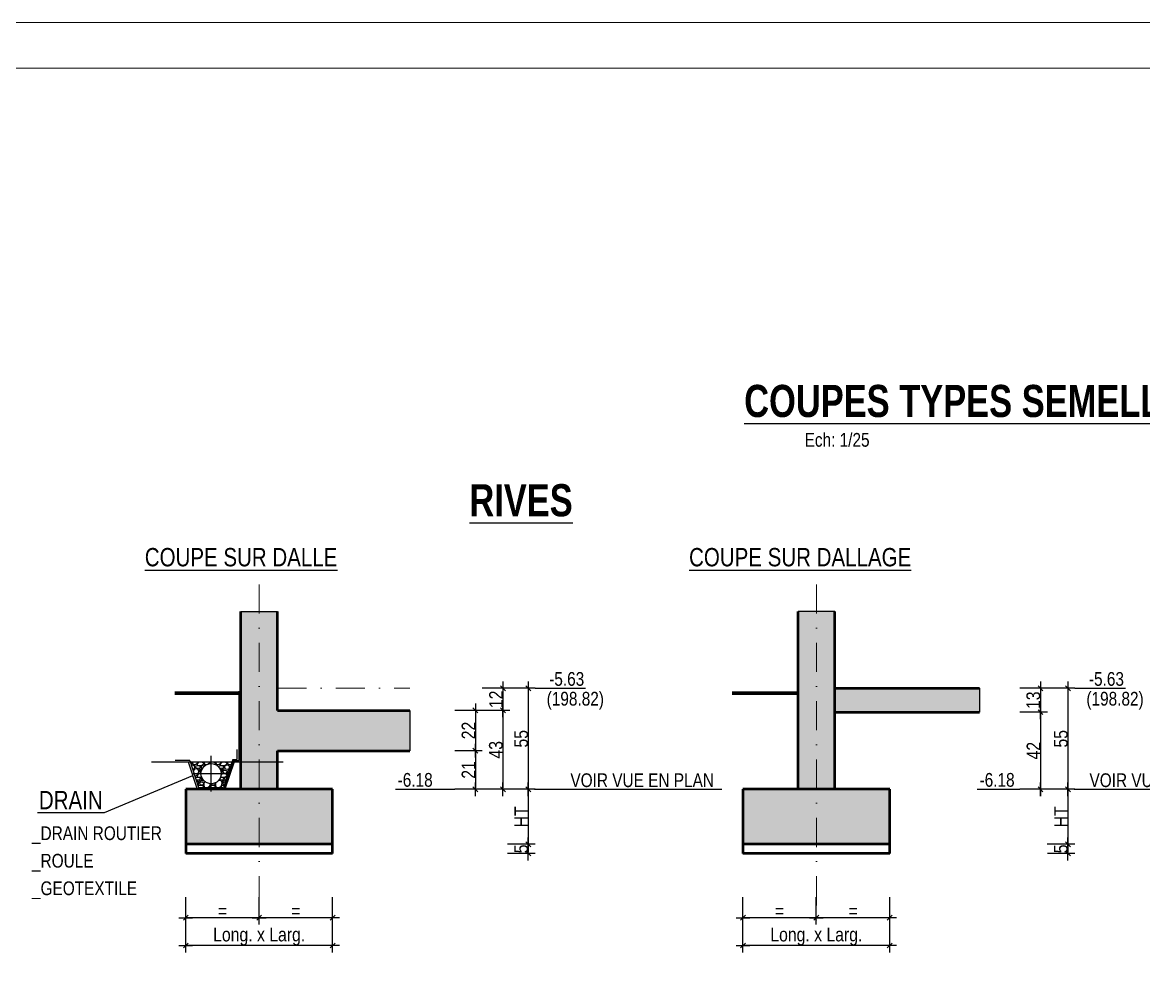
# Model space of a CAD drawing. Header units: centimetres. Extents: x -4990 to 114398, y -61489 to -12305.
# Drawn here: x 32360 to 33582, y -36079 to -35048 of the extents above; entities that cross this region are included whole.
import ezdxf
from ezdxf.enums import TextEntityAlignment as Align

# ---------------------------------------------------------------- set-up
doc = ezdxf.new("R2010")
doc.units = ezdxf.units.CM
doc.header["$LTSCALE"] = 0.5
doc.linetypes.add('TIRETPT2', pattern=[12.7, 6.35, -3.175, 0, -3.175])
doc.linetypes.add('TIRETPTX2', pattern=[50.8, 25.4, -12.7, 0, -12.7])
doc.layers.get('DEFPOINTS').update_dxf_attribs({"linetype": 'CONTINUOUS'})
for name, color, linetype, lineweight in [('01_Cad_1_', 5, 'CONTINUOUS', 9), ('01_murs_coup', 5, 'CONTINUOUS', 60), ('01_tram_axes', 2, 'TIRETPTX2', 9)]:
    doc.layers.add(name, color=color, linetype=linetype, lineweight=lineweight)
for name, color, linetype in [('01_cote_gen', 4, 'CONTINUOUS'), ('01_linteaux', 2, 'CONTINUOUS'), ('01_poch_murs', 253, 'CONTINUOUS'), ('01_poch_poteaux', 250, 'CONTINUOUS'), ('01_texte', 230, 'CONTINUOUS'), ('AA_COTES', 2, 'CONTINUOUS')]:
    doc.layers.add(name, color=color, linetype=linetype)
doc.styles.add('impact', font='impact.ttf')
doc.styles.add('MATTE_TXT', font='arial.ttf')
doc.styles.add('STYLE2', font='ARIALN.TTF')
doc.linetypes.add('ZIGZAG', pattern='A,0.00254,-5.08,[131,ltypeshp.shx,S=5.08,R=0,X=-5.08,Y=0],-10.16,[131,ltypeshp.shx,S=5.08,R=180,X=5.08,Y=0],-5.08', length=20.32254)
doc.dimstyles.new('JB25', dxfattribs={"dimscale": 0.1, "dimtxt": 150, "dimasz": 15, "dimexe": 0.1, "dimexo": 0.1, "dimgap": 0.09, "dimtad": 1, "dimdec": 1, "dimlfac": 0.5, "dimdsep": 46, "dimtxsty": 'STYLE2', "dimblk1": 'BOND_G', "dimblk2": 'BOND_D', "dimsah": 1, "dimcen": 1.5, "dimdle": 0.01, "dimse1": 1, "dimse2": 1, "dimclrd": 4, "dimclre": 2, "dimclrt": 6, "dimazin": 2, "dimtfac": 2.333333, "dimtdec": 1, "dimtix": 1, "dimtmove": 2, "dimatfit": 3, "dimldrblk": 'BOND_G', "dimfxl": 1, "dimtolj": 1, "dimtzin": 0, "dimarcsym": 0})

# ---------------------------------------------------------------- blocks, each defined once
blk = doc.blocks.new('BOND_G')
at = {"layer": 'AA_COTES', "color": 0}
for p, q in [((0, -5), (0, 15)), ((5, 0), (-5, 0)), ((1.77, 1.77), (-1.77, -1.77))]:
    blk.add_line(p, q, dxfattribs=at)
blk = doc.blocks.new('BOND_D')
at = {"layer": 'AA_COTES', "color": 0}
for p, q in [((5, 0), (-5, 0)), ((-1.77, -1.77), (1.77, 1.77)), ((0, 5), (0, -15))]:
    blk.add_line(p, q, dxfattribs=at)
blk = doc.blocks.new('*D3976')
at = {"layer": '01_poch_poteaux', "color": 4, "lineweight": -2, "transparency": 16777216}
blk.add_line((33304, -36023.9), (33227, -36023.9), dxfattribs=at)
at = {"layer": 'DEFPOINTS', "color": 0}
for p in [(33305.5, -35953.9), (33225.5, -35965.8), (33225.5, -36023.9)]:
    blk.add_point(p, dxfattribs=at)
at = {"layer": '01_poch_poteaux', "color": 4, "lineweight": -2, "transparency": 16777216, "xscale": 1.5, "yscale": 1.5, "zscale": 1.5, "rotation": 180}
blk.add_blockref('BOND_D', (33225.5, -36023.9), dxfattribs=at)
at = {"layer": '01_poch_poteaux', "color": 4, "lineweight": -2, "transparency": 16777216, "xscale": 1.5, "yscale": 1.5, "zscale": 1.5}
blk.add_blockref('BOND_G', (33305.5, -36023.9), dxfattribs=at)
at = {"layer": '01_poch_poteaux', "color": 6, "transparency": 16777216, "insert": (33265.5, -36016.4), "char_height": 15, "attachment_point": 5, "style": 'STYLE2'}
blk.add_mtext('\\A1;=', dxfattribs=at)
blk = doc.blocks.new('*D3977')
at = {"layer": '01_poch_poteaux', "color": 4, "lineweight": -2, "transparency": 16777216}
blk.add_line((33224, -36023.9), (33147, -36023.9), dxfattribs=at)
at = {"layer": 'DEFPOINTS', "color": 0}
for p in [(33225.5, -35953.9), (33145.5, -35965.8), (33145.5, -36023.9)]:
    blk.add_point(p, dxfattribs=at)
at = {"layer": '01_poch_poteaux', "color": 4, "lineweight": -2, "transparency": 16777216, "xscale": 1.5, "yscale": 1.5, "zscale": 1.5, "rotation": 180}
blk.add_blockref('BOND_D', (33145.5, -36023.9), dxfattribs=at)
at = {"layer": '01_poch_poteaux', "color": 4, "lineweight": -2, "transparency": 16777216, "xscale": 1.5, "yscale": 1.5, "zscale": 1.5}
blk.add_blockref('BOND_G', (33225.5, -36023.9), dxfattribs=at)
at = {"layer": '01_poch_poteaux', "color": 6, "transparency": 16777216, "insert": (33185.5, -36016.4), "char_height": 15, "attachment_point": 5, "style": 'STYLE2'}
blk.add_mtext('\\A1;=', dxfattribs=at)
blk = doc.blocks.new('*D3978')
at = {"layer": '01_cote_gen', "color": 4, "lineweight": -2, "transparency": 16777216}
blk.add_line((33469.8, -35775.4), (33469.8, -35798.4), dxfattribs=at)
at = {"layer": 'DEFPOINTS', "color": 0}
for p in [(33447.3, -35773.9), (33447.3, -35799.9), (33469.8, -35799.9)]:
    blk.add_point(p, dxfattribs=at)
at = {"layer": '01_cote_gen', "color": 4, "lineweight": -2, "transparency": 16777216, "xscale": 1.5, "yscale": 1.5, "zscale": 1.5}
for name, p, rotation in [('BOND_G', (33469.8, -35773.9), 90), ('BOND_D', (33469.8, -35799.9), 270)]:
    blk.add_blockref(name, p, dxfattribs=dict(at, rotation=rotation))
at = {"layer": '01_cote_gen', "color": 6, "transparency": 16777216, "insert": (33462.1, -35786.9), "char_height": 15, "attachment_point": 5, "rotation": 90, "style": 'STYLE2'}
blk.add_mtext('\\A1;13', dxfattribs=at)
blk = doc.blocks.new('*D3979')
at = {"layer": '01_cote_gen', "color": 4, "lineweight": -2, "transparency": 16777216}
blk.add_line((33469.8, -35801.4), (33469.8, -35882.4), dxfattribs=at)
at = {"layer": 'DEFPOINTS', "color": 0}
for p in [(33447.3, -35799.9), (33429.4, -35883.9), (33469.8, -35883.9)]:
    blk.add_point(p, dxfattribs=at)
at = {"layer": '01_cote_gen', "color": 4, "lineweight": -2, "transparency": 16777216, "xscale": 1.5, "yscale": 1.5, "zscale": 1.5}
for name, p, rotation in [('BOND_G', (33469.8, -35799.9), 90), ('BOND_D', (33469.8, -35883.9), 270)]:
    blk.add_blockref(name, p, dxfattribs=dict(at, rotation=rotation))
at = {"layer": '01_cote_gen', "color": 6, "transparency": 16777216, "insert": (33462.2, -35841.9), "char_height": 15, "attachment_point": 5, "rotation": 90, "style": 'STYLE2'}
blk.add_mtext('\\A1;42', dxfattribs=at)
blk = doc.blocks.new('*D3980')
at = {"layer": '01_cote_gen', "color": 4, "lineweight": -2, "transparency": 16777216}
blk.add_line((33304, -36054.2), (33147, -36054.2), dxfattribs=at)
at = {"layer": 'DEFPOINTS', "color": 0}
for p in [(33145.5, -36031.4), (33305.5, -36031.4), (33145.5, -36054.2)]:
    blk.add_point(p, dxfattribs=at)
at = {"layer": '01_cote_gen', "color": 4, "lineweight": -2, "transparency": 16777216, "xscale": 1.5, "yscale": 1.5, "zscale": 1.5, "rotation": 180}
blk.add_blockref('BOND_D', (33145.5, -36054.2), dxfattribs=at)
at = {"layer": '01_cote_gen', "color": 4, "lineweight": -2, "transparency": 16777216, "xscale": 1.5, "yscale": 1.5, "zscale": 1.5}
blk.add_blockref('BOND_G', (33305.5, -36054.2), dxfattribs=at)
at = {"layer": '01_cote_gen', "color": 6, "transparency": 16777216, "insert": (33225.5, -36044.5), "char_height": 15, "attachment_point": 5, "style": 'STYLE2'}
blk.add_mtext('\\A1;Long. x Larg.', dxfattribs=at)
blk = doc.blocks.new('*D3981')
at = {"layer": '01_cote_gen', "color": 4, "lineweight": -2, "transparency": 16777216}
blk.add_line((33499.8, -35945.4), (33499.8, -35952.4), dxfattribs=at)
at = {"layer": 'DEFPOINTS', "color": 0}
for p in [(33459.4, -35943.9), (33459.4, -35953.9), (33499.8, -35953.9)]:
    blk.add_point(p, dxfattribs=at)
at = {"layer": '01_cote_gen', "color": 4, "lineweight": -2, "transparency": 16777216, "xscale": 1.5, "yscale": 1.5, "zscale": 1.5}
for name, p, rotation in [('BOND_G', (33499.8, -35943.9), 90), ('BOND_D', (33499.8, -35953.9), 270)]:
    blk.add_blockref(name, p, dxfattribs=dict(at, rotation=rotation))
at = {"layer": '01_cote_gen', "color": 6, "transparency": 16777216, "insert": (33492.1, -35948.9), "char_height": 15, "attachment_point": 5, "rotation": 90, "style": 'STYLE2'}
blk.add_mtext('\\A1;5', dxfattribs=at)
blk = doc.blocks.new('*D3982')
at = {"layer": '01_cote_gen', "color": 4, "lineweight": -2, "transparency": 16777216}
blk.add_line((33499.8, -35885.4), (33499.8, -35942.4), dxfattribs=at)
at = {"layer": 'DEFPOINTS', "color": 0}
for p in [(33477.3, -35883.9), (33477.3, -35943.9), (33499.8, -35943.9)]:
    blk.add_point(p, dxfattribs=at)
at = {"layer": '01_cote_gen', "color": 4, "lineweight": -2, "transparency": 16777216, "xscale": 1.5, "yscale": 1.5, "zscale": 1.5}
for name, p, rotation in [('BOND_G', (33499.8, -35883.9), 90), ('BOND_D', (33499.8, -35943.9), 270)]:
    blk.add_blockref(name, p, dxfattribs=dict(at, rotation=rotation))
at = {"layer": '01_cote_gen', "color": 6, "transparency": 16777216, "insert": (33492.3, -35913.9), "char_height": 15, "attachment_point": 5, "rotation": 90, "style": 'STYLE2'}
blk.add_mtext('\\A1;HT', dxfattribs=at)
blk = doc.blocks.new('*D3983')
at = {"layer": '01_cote_gen', "color": 4, "lineweight": -2, "transparency": 16777216}
blk.add_line((33499.8, -35775.4), (33499.8, -35882.4), dxfattribs=at)
at = {"layer": 'DEFPOINTS', "color": 0}
for p in [(33477.3, -35773.9), (33486.3, -35883.9), (33499.8, -35883.9)]:
    blk.add_point(p, dxfattribs=at)
at = {"layer": '01_cote_gen', "color": 4, "lineweight": -2, "transparency": 16777216, "xscale": 1.5, "yscale": 1.5, "zscale": 1.5}
for name, p, rotation in [('BOND_G', (33499.8, -35773.9), 90), ('BOND_D', (33499.8, -35883.9), 270)]:
    blk.add_blockref(name, p, dxfattribs=dict(at, rotation=rotation))
at = {"layer": '01_cote_gen', "color": 6, "transparency": 16777216, "insert": (33492.1, -35828.9), "char_height": 15, "attachment_point": 5, "rotation": 90, "style": 'STYLE2'}
blk.add_mtext('\\A1;55', dxfattribs=at)
blk = doc.blocks.new('*D4157')
at = {"layer": '01_poch_poteaux', "color": 4, "lineweight": -2, "transparency": 16777216}
blk.add_line((32696.7, -36023.9), (32619.7, -36023.9), dxfattribs=at)
at = {"layer": 'DEFPOINTS', "color": 0}
for p in [(32698.2, -35953.9), (32618.2, -35965.8), (32618.2, -36023.9)]:
    blk.add_point(p, dxfattribs=at)
at = {"layer": '01_poch_poteaux', "color": 4, "lineweight": -2, "transparency": 16777216, "xscale": 1.5, "yscale": 1.5, "zscale": 1.5, "rotation": 180}
blk.add_blockref('BOND_D', (32618.2, -36023.9), dxfattribs=at)
at = {"layer": '01_poch_poteaux', "color": 4, "lineweight": -2, "transparency": 16777216, "xscale": 1.5, "yscale": 1.5, "zscale": 1.5}
blk.add_blockref('BOND_G', (32698.2, -36023.9), dxfattribs=at)
at = {"layer": '01_poch_poteaux', "color": 6, "transparency": 16777216, "insert": (32658.2, -36016.4), "char_height": 15, "attachment_point": 5, "style": 'STYLE2'}
blk.add_mtext('\\A1;=', dxfattribs=at)
blk = doc.blocks.new('*D4158')
at = {"layer": '01_poch_poteaux', "color": 4, "lineweight": -2, "transparency": 16777216}
blk.add_line((32616.7, -36023.9), (32539.7, -36023.9), dxfattribs=at)
at = {"layer": 'DEFPOINTS', "color": 0}
for p in [(32618.2, -35953.9), (32538.2, -35965.8), (32538.2, -36023.9)]:
    blk.add_point(p, dxfattribs=at)
at = {"layer": '01_poch_poteaux', "color": 4, "lineweight": -2, "transparency": 16777216, "xscale": 1.5, "yscale": 1.5, "zscale": 1.5, "rotation": 180}
blk.add_blockref('BOND_D', (32538.2, -36023.9), dxfattribs=at)
at = {"layer": '01_poch_poteaux', "color": 4, "lineweight": -2, "transparency": 16777216, "xscale": 1.5, "yscale": 1.5, "zscale": 1.5}
blk.add_blockref('BOND_G', (32618.2, -36023.9), dxfattribs=at)
at = {"layer": '01_poch_poteaux', "color": 6, "transparency": 16777216, "insert": (32578.2, -36016.4), "char_height": 15, "attachment_point": 5, "style": 'STYLE2'}
blk.add_mtext('\\A1;=', dxfattribs=at)
blk = doc.blocks.new('*D4159')
at = {"layer": '01_cote_gen', "color": 4, "lineweight": -2, "transparency": 16777216}
blk.add_line((32853.9, -35799.4), (32853.9, -35840.4), dxfattribs=at)
at = {"layer": 'DEFPOINTS', "color": 0}
for p in [(32831.4, -35797.9), (32831.4, -35841.9), (32853.9, -35841.9)]:
    blk.add_point(p, dxfattribs=at)
at = {"layer": '01_cote_gen', "color": 4, "lineweight": -2, "transparency": 16777216, "xscale": 1.5, "yscale": 1.5, "zscale": 1.5}
for name, p, rotation in [('BOND_G', (32853.9, -35797.9), 90), ('BOND_D', (32853.9, -35841.9), 270)]:
    blk.add_blockref(name, p, dxfattribs=dict(at, rotation=rotation))
at = {"layer": '01_cote_gen', "color": 6, "transparency": 16777216, "insert": (32846.4, -35819.9), "char_height": 15, "attachment_point": 5, "rotation": 90, "style": 'STYLE2'}
blk.add_mtext('\\A1;22', dxfattribs=at)
blk = doc.blocks.new('*D4160')
at = {"layer": '01_cote_gen', "color": 4, "lineweight": -2, "transparency": 16777216}
blk.add_line((32853.9, -35843.4), (32853.9, -35882.4), dxfattribs=at)
at = {"layer": 'DEFPOINTS', "color": 0}
for p in [(32831.4, -35841.9), (32795.1, -35883.9), (32853.9, -35883.9)]:
    blk.add_point(p, dxfattribs=at)
at = {"layer": '01_cote_gen', "color": 4, "lineweight": -2, "transparency": 16777216, "xscale": 1.5, "yscale": 1.5, "zscale": 1.5}
for name, p, rotation in [('BOND_G', (32853.9, -35841.9), 90), ('BOND_D', (32853.9, -35883.9), 270)]:
    blk.add_blockref(name, p, dxfattribs=dict(at, rotation=rotation))
at = {"layer": '01_cote_gen', "color": 6, "transparency": 16777216, "insert": (32846.4, -35862.9), "char_height": 15, "attachment_point": 5, "rotation": 90, "style": 'STYLE2'}
blk.add_mtext('\\A1;21', dxfattribs=at)
blk = doc.blocks.new('*D4161')
at = {"layer": '01_cote_gen', "color": 4, "lineweight": -2, "transparency": 16777216}
blk.add_line((32696.7, -36054.2), (32539.7, -36054.2), dxfattribs=at)
at = {"layer": 'DEFPOINTS', "color": 0}
for p in [(32538.2, -36031.4), (32698.2, -36031.4), (32538.2, -36054.2)]:
    blk.add_point(p, dxfattribs=at)
at = {"layer": '01_cote_gen', "color": 4, "lineweight": -2, "transparency": 16777216, "xscale": 1.5, "yscale": 1.5, "zscale": 1.5, "rotation": 180}
blk.add_blockref('BOND_D', (32538.2, -36054.2), dxfattribs=at)
at = {"layer": '01_cote_gen', "color": 4, "lineweight": -2, "transparency": 16777216, "xscale": 1.5, "yscale": 1.5, "zscale": 1.5}
blk.add_blockref('BOND_G', (32698.2, -36054.2), dxfattribs=at)
at = {"layer": '01_cote_gen', "color": 6, "transparency": 16777216, "insert": (32618.2, -36044.5), "char_height": 15, "attachment_point": 5, "style": 'STYLE2'}
blk.add_mtext('\\A1;Long. x Larg.', dxfattribs=at)
blk = doc.blocks.new('*D4162')
at = {"layer": '01_cote_gen', "color": 4, "lineweight": -2, "transparency": 16777216}
blk.add_line((32911.5, -35945.4), (32911.5, -35952.4), dxfattribs=at)
at = {"layer": 'DEFPOINTS', "color": 0}
for p in [(32871.1, -35943.9), (32871.1, -35953.9), (32911.5, -35953.9)]:
    blk.add_point(p, dxfattribs=at)
at = {"layer": '01_cote_gen', "color": 4, "lineweight": -2, "transparency": 16777216, "xscale": 1.5, "yscale": 1.5, "zscale": 1.5}
for name, p, rotation in [('BOND_G', (32911.5, -35943.9), 90), ('BOND_D', (32911.5, -35953.9), 270)]:
    blk.add_blockref(name, p, dxfattribs=dict(at, rotation=rotation))
at = {"layer": '01_cote_gen', "color": 6, "transparency": 16777216, "insert": (32903.8, -35948.9), "char_height": 15, "attachment_point": 5, "rotation": 90, "style": 'STYLE2'}
blk.add_mtext('\\A1;5', dxfattribs=at)
blk = doc.blocks.new('*D4163')
at = {"layer": '01_cote_gen', "color": 4, "lineweight": -2, "transparency": 16777216}
blk.add_line((32911.5, -35885.4), (32911.5, -35942.4), dxfattribs=at)
at = {"layer": 'DEFPOINTS', "color": 0}
for p in [(32889, -35883.9), (32889, -35943.9), (32911.5, -35943.9)]:
    blk.add_point(p, dxfattribs=at)
at = {"layer": '01_cote_gen', "color": 4, "lineweight": -2, "transparency": 16777216, "xscale": 1.5, "yscale": 1.5, "zscale": 1.5}
for name, p, rotation in [('BOND_G', (32911.5, -35883.9), 90), ('BOND_D', (32911.5, -35943.9), 270)]:
    blk.add_blockref(name, p, dxfattribs=dict(at, rotation=rotation))
at = {"layer": '01_cote_gen', "color": 6, "transparency": 16777216, "insert": (32904, -35913.9), "char_height": 15, "attachment_point": 5, "rotation": 90, "style": 'STYLE2'}
blk.add_mtext('\\A1;HT', dxfattribs=at)
blk = doc.blocks.new('*D4164')
at = {"layer": '01_cote_gen', "color": 4, "lineweight": -2, "transparency": 16777216}
blk.add_line((32883.9, -35799.4), (32883.9, -35882.4), dxfattribs=at)
at = {"layer": 'DEFPOINTS', "color": 0}
for p in [(32861.4, -35797.9), (32870.4, -35883.9), (32883.9, -35883.9)]:
    blk.add_point(p, dxfattribs=at)
at = {"layer": '01_cote_gen', "color": 4, "lineweight": -2, "transparency": 16777216, "xscale": 1.5, "yscale": 1.5, "zscale": 1.5}
for name, p, rotation in [('BOND_G', (32883.9, -35797.9), 90), ('BOND_D', (32883.9, -35883.9), 270)]:
    blk.add_blockref(name, p, dxfattribs=dict(at, rotation=rotation))
at = {"layer": '01_cote_gen', "color": 6, "transparency": 16777216, "insert": (32876.3, -35840.9), "char_height": 15, "attachment_point": 5, "rotation": 90, "style": 'STYLE2'}
blk.add_mtext('\\A1;43', dxfattribs=at)
blk = doc.blocks.new('*D4165')
at = {"layer": '01_cote_gen', "color": 4, "lineweight": -2, "transparency": 16777216}
blk.add_line((32883.9, -35775.4), (32883.9, -35796.4), dxfattribs=at)
at = {"layer": 'DEFPOINTS', "color": 0}
for p in [(32831.4, -35773.9), (32816, -35797.9), (32883.9, -35797.9)]:
    blk.add_point(p, dxfattribs=at)
at = {"layer": '01_cote_gen', "color": 4, "lineweight": -2, "transparency": 16777216, "xscale": 1.5, "yscale": 1.5, "zscale": 1.5}
for name, p, rotation in [('BOND_G', (32883.9, -35773.9), 90), ('BOND_D', (32883.9, -35797.9), 270)]:
    blk.add_blockref(name, p, dxfattribs=dict(at, rotation=rotation))
at = {"layer": '01_cote_gen', "color": 6, "transparency": 16777216, "insert": (32876.4, -35785.9), "char_height": 15, "attachment_point": 5, "rotation": 90, "style": 'STYLE2'}
blk.add_mtext('\\A1;12', dxfattribs=at)
blk = doc.blocks.new('*D4166')
at = {"layer": '01_cote_gen', "color": 4, "lineweight": -2, "transparency": 16777216}
blk.add_line((32911.5, -35775.4), (32911.5, -35882.4), dxfattribs=at)
at = {"layer": 'DEFPOINTS', "color": 0}
for p in [(32891.4, -35773.9), (32891.4, -35883.9), (32911.5, -35883.9)]:
    blk.add_point(p, dxfattribs=at)
at = {"layer": '01_cote_gen', "color": 4, "lineweight": -2, "transparency": 16777216, "xscale": 1.5, "yscale": 1.5, "zscale": 1.5}
for name, p, rotation in [('BOND_G', (32911.5, -35773.9), 90), ('BOND_D', (32911.5, -35883.9), 270)]:
    blk.add_blockref(name, p, dxfattribs=dict(at, rotation=rotation))
at = {"layer": '01_cote_gen', "color": 6, "transparency": 16777216, "insert": (32903.8, -35828.9), "char_height": 15, "attachment_point": 5, "rotation": 90, "style": 'STYLE2'}
blk.add_mtext('\\A1;55', dxfattribs=at)

msp = doc.modelspace()

# ---------------------------------------------------------------- hatches: boundary and pattern name
at = {"layer": '01_poch_murs', "ltscale": 2}
h = msp.add_hatch(color=256, dxfattribs=at)
h.dxf.hatch_style = 1
h.paths.add_polyline_path([(32782.422, -35797.909), (32638.19, -35797.909), (32638.19, -35690.318), (32618.19, -35690.318), (32618.19, -35883.906), (32638.19, -35883.906), (32638.19, -35841.909), (32782.422, -35841.909)])
h.paths.add_polyline_path([(32618.19, -35690.318), (32598.19, -35690.318), (32598.19, -35883.906), (32618.19, -35883.906)])
h.paths.add_polyline_path([(32618.19, -35883.906), (32538.19, -35883.906), (32538.19, -35943.906), (32618.19, -35943.906)])
h.paths.add_polyline_path([(32698.19, -35883.906), (32618.19, -35883.906), (32618.19, -35943.906), (32698.19, -35943.906)])
h = msp.add_hatch(color=256, dxfattribs=at)
h.dxf.hatch_style = 1
h.paths.add_polyline_path([(33245.536, -35690.318), (33205.536, -35690.318), (33205.536, -35883.906), (33245.536, -35883.906)])
h.paths.add_polyline_path([(33403.444, -35773.909), (33245.536, -35773.909), (33245.536, -35799.909), (33403.444, -35799.909)])
h.paths.add_polyline_path([(33305.536, -35883.906), (33145.536, -35883.906), (33145.536, -35943.906), (33305.536, -35943.906)])
at = {"layer": '01_poch_murs'}
h = msp.add_hatch(dxfattribs=at)
h.set_pattern_fill('GRAVEL', color=256, scale=0.5)
h.set_pattern_definition([(228.0127875, (1451.8777, 6710.55055), (-101.600000008, -114.299999993), [1.7086072, -169.1524182]), (184.969741, (1450.7347, 6709.28055), (152.3999999397, 12.7000007235), [2.9320236, -290.2702445]), (132.5104471, (1447.8137, 6709.02655), (127.000000054, -139.699999951), [2.0674076, -204.673614]), (267.273689, (1442.8607, 6705.85155), (12.7000000266, 253.999999999), [2.6700226, -264.332187]), (292.8336542, (1442.7337, 6703.18455), (-63.500000005, 152.399999998), [2.6181685, -259.1990387]), (357.273689, (1443.7497, 6700.77155), (-253.999999999, 12.7000000266), [2.6700226, -264.332187]), (37.6942405, (1446.4167, 6700.64455), (-165.0999999927, -127.0000000095), [3.5309683, -349.5655766]), (72.2553284, (1449.2107, 6702.80355), (88.900000024, 279.3999999924), [3.3335976, -330.026283]), (121.4295656, (1450.2267, 6705.97855), (-101.6000000144, 165.099999991), [2.679065, -265.2277285]), (175.2363583, (1448.8297, 6708.2645), (139.699999998, -12.700000022), [3.0585664, -149.8696847]), (222.3974378, (1445.7817, 6708.51855), (-152.399999995, -139.7000000053), [3.9553896, -391.5838626]), (138.8140748, (1455.4337, 6705.7245), (-88.899999995, 76.200000006), [1.3500227, -133.652829]), (171.4692344, (1454.4177, 6706.61355), (165.1000000044, -25.399999971), [2.56841, -254.273195]), (225, (1451.878, 6706.9945), (-2e-15, -12.7), [1.7960467, -16.1644655]), (203.1985905, (1450.9887, 6708.5185), (63.5, 25.399999996), [0.9672066, -95.7531118]), (291.8014095, (1450.0997, 6708.1375), (-12.7, 38.1), [1.367828, -67.023765]), (30.9637565, (1450.6077, 6706.8675), (38.1, 25.4), [2.2215983, -71.8314908]), (161.565051, (1452.5127, 6708.0105), (25.4, -12.7), [1.6064357, -38.5544906]), (16.3895403, (1442.7337, 6708.13755), (127, 38.1), [2.25044, -222.7941334]), (70.346176, (1444.8927, 6708.77255), (-50.800000005, -139.699999998), [1.8879947, -186.9110784]), (293.1985905, (1452.5127, 6710.5505), (-25.399999996, 63.5), [1.9344005, -94.785918]), (343.6104597, (1453.2747, 6708.77255), (-127.000000003, 38.099999991), [2.25044, -222.7941334]), (339.4439548, (1442.7337, 6700.2635), (-63.5, 25.4), [2.170176, -106.3386716]), (294.7751406, (1444.7657, 6699.50155), (-63.500000076, 139.699999966), [1.8183606, -180.017967]), (66.8014095, (1452.6397, 6697.8505), (25.399999996, 63.5), [1.9344005, -94.785918]), (17.3540246, (1453.4017, 6699.62855), (-165.099999997, -50.800000011), [2.1289137, -210.76188]), (69.4439548, (1446.4167, 6697.8505), (-25.4, -63.5), [1.085088, -107.4237596]), (101.3099325, (1451.8777, 6697.8505), (-12.7, 50.8), [0.647573, -64.1099748]), (165.9637565, (1451.7507, 6698.4855), (38.1, -12.7), [2.6181685, -49.745273]), (186.009006, (1449.2107, 6699.12055), (126.999999999, 12.700000007), [2.426335, -240.2068243]), (303.6900675, (1450.6077, 6705.7245), (-12.7, 25.4), [1.8316194, -43.9588818]), (353.1572266, (1451.6237, 6704.20055), (215.9000000013, -25.3999999887), [3.1977838, -316.5800453]), (60.945396, (1454.7987, 6703.8195), (-50.8, -88.9), [1.3075412, -129.4469616]), (90, (1455.434, 6704.963), (-12.7, 12.7), [0.762, -11.938]), (120.2564372, (1448.9567, 6699.50155), (50.799999994, -88.900000004), [1.7643348, -174.669704]), (48.0127875, (1448.0677, 6701.02555), (101.600000008, 114.299999993), [3.4172144, -167.443811]), (0, (1450.354, 6703.566), (12.7, 12.7), [3.302, -9.398]), (325.3048465, (1453.6557, 6703.56555), (127.000000048, -88.899999931), [2.0080478, -198.7965836]), (254.054604, (1455.3067, 6702.4225), (-12.7, -50.8), [1.8491454, -90.6082502]), (207.6459754, (1454.7987, 6700.64455), (-241.300000009, -126.999999983), [3.0107255, -298.062322]), (175.4260787, (1452.1317, 6699.24755), (-165.1, 12.7), [3.1851473, -315.3292323])])
h.paths.add_polyline_path([(32565.769, -35855.906), (32565.769, -35853.906), (32542.877, -35853.906), (32547.21, -35866.906), (32554.769, -35866.906, -0.41421356)])
h.paths.add_polyline_path([(32588.66, -35853.906), (32565.769, -35853.906), (32565.769, -35855.906, -0.41421356), (32576.769, -35866.906), (32584.327, -35866.906)])
h.paths.add_polyline_path([(32584.327, -35866.906), (32576.769, -35866.906, -0.41421356), (32565.769, -35877.906), (32565.769, -35881.906), (32579.327, -35881.906)])
h.paths.add_polyline_path([(32565.769, -35877.906, -0.41421356), (32554.769, -35866.906), (32547.21, -35866.906), (32552.21, -35881.906), (32565.769, -35881.906)])

# ---------------------------------------------------------------- linework, layer by layer
at = {"layer": '01_Cad_1_'}
msp.add_line((35072.592, -35048.151), (29132.592, -35048.151), dxfattribs=at)
at = {"layer": '01_Cad_1_', "color": 2}
msp.add_line((35022.592, -35098.151), (29182.592, -35098.151), dxfattribs=at)
at = {"layer": '01_linteaux', "linetype": 'ZIGZAG', "ltscale": 0.5}
for p, q in [((32595.987, -35776.968), (32595.987, -35852.641)), ((32590.136, -35852.641), (32580.276, -35882.222)), ((32590.136, -35852.641), (32595.987, -35852.641))]:
    msp.add_line(p, q, dxfattribs=at)
at = {"layer": '01_linteaux'}
for p, q in [((32593.987, -35840.577), (32593.987, -35851.641)), ((32500.769, -35853.906), (32644.349, -35853.906)), ((32542.455, -35852.641), (32526.712, -35852.641)), ((32540.769, -35853.906), (32550.769, -35883.906)), ((32542.455, -35852.641), (32552.21, -35881.906)), ((32565.769, -35886.383), (32565.769, -35847.429)), ((32589.415, -35851.641), (32579.327, -35881.906)), ((32590.769, -35853.906), (32580.769, -35883.906)), ((32589.415, -35851.641), (32593.987, -35851.641)), ((32546.292, -35866.906), (32585.245, -35866.906)), ((32550.769, -35883.906), (32580.769, -35883.906)), ((32552.21, -35881.906), (32579.327, -35881.906))]:
    msp.add_line(p, q, dxfattribs=at)
at = {"layer": '01_linteaux', "const_width": 4}
for points in [[(32598.19, -35779.133), (32526.262, -35779.133)], [(33205.536, -35779.133), (33133.608, -35779.133)]]:
    msp.add_lwpolyline(points, dxfattribs=at)
at = {"layer": '01_linteaux'}
msp.add_circle((32565.769, -35866.906), 11, dxfattribs=at)
at = {"layer": '01_murs_coup', "linetype": 'Continuous', "lineweight": 50}
for p, q in [((32598.19, -35883.906), (32598.19, -35690.318)), ((32638.19, -35797.909), (32638.19, -35690.318)), ((33205.536, -35883.906), (33205.536, -35690.318)), ((33245.536, -35883.906), (33245.536, -35690.318)), ((33245.536, -35773.909), (33403.444, -35773.909)), ((32638.19, -35797.909), (32782.422, -35797.909)), ((33245.536, -35799.909), (33403.444, -35799.909)), ((32638.19, -35883.906), (32638.19, -35841.909)), ((32638.19, -35841.909), (32782.422, -35841.909)), ((32698.19, -35883.906), (32538.19, -35883.906)), ((32538.19, -35883.906), (32538.19, -35953.906)), ((32698.19, -35953.906), (32698.19, -35883.906)), ((33305.536, -35883.906), (33145.536, -35883.906)), ((33145.536, -35883.906), (33145.536, -35953.906)), ((33305.536, -35953.906), (33305.536, -35883.906)), ((32698.19, -35943.906), (32538.19, -35943.906)), ((33305.536, -35943.906), (33145.536, -35943.906)), ((32698.19, -35953.906), (32538.19, -35953.906)), ((33305.536, -35953.906), (33145.536, -35953.906))]:
    msp.add_line(p, q, dxfattribs=at)
at = {"layer": '01_poch_murs', "ltscale": 2}
for p, q in [((32598.19, -35690.318), (32638.19, -35690.318)), ((33245.536, -35690.318), (33205.536, -35690.318))]:
    msp.add_line(p, q, dxfattribs=at)
at = {"layer": '01_poch_murs'}
for p, q in [((33403.444, -35773.909), (33403.444, -35799.909)), ((32782.422, -35797.909), (32782.422, -35841.909))]:
    msp.add_line(p, q, dxfattribs=at)
at = {"layer": '01_texte'}
for p, q in [((32918.97, -35773.909), (32974.014, -35773.909)), ((33507.267, -35773.909), (33562.311, -35773.909)), ((32449.608, -35909.114), (32545.769, -35868.906)), ((32766.631, -35883.906), (32831.443, -35883.906)), ((32918.366, -35883.906), (33122.495, -35883.906)), ((33400.929, -35883.906), (33447.281, -35883.906)), ((33506.662, -35883.906), (33688.292, -35883.906)), ((32376.59, -35909.114), (32449.608, -35909.114))]:
    msp.add_line(p, q, dxfattribs=at)
at = {"layer": '01_tram_axes', "linetype": 'TIRETPT2', "ltscale": 10}
for p, q in [((32618.19, -35660.732), (32618.19, -36031.369)), ((33225.536, -35660.732), (33225.536, -36031.369)), ((32638.19, -35773.909), (32782.422, -35773.909))]:
    msp.add_line(p, q, dxfattribs=at)

# ---------------------------------------------------------------- block references
at = {"layer": '01_cote_gen', "color": 4, "xscale": 1.5, "yscale": 1.5, "zscale": 1.5}
for name, p, rotation in [('BOND_G', (33469.781, -35883.906), 90), ('BOND_D', (32911.47, -35943.906), 270), ('BOND_D', (33499.767, -35943.906), 270)]:
    msp.add_blockref(name, p, dxfattribs=dict(at, rotation=rotation))

# ---------------------------------------------------------------- texts
at = {"layer": '01_texte', "style": 'impact'}
for s, p in [('%%UCOUPES TYPES SEMELLES FILANTES', (33496.278, -35488.722)), ('%%URIVES', (32903.635, -35596.905))]:
    msp.add_text(s, height=35, dxfattribs=at).set_placement(p, align=Align.BOTTOM_CENTER)
at = {"layer": '01_texte', "style": 'MATTE_TXT', "width": 0.8}
for s, height, p in [('Ech: 1/25', 15, (33248.12, -35515.09)), ('%%UCOUPE SUR DALLE', 20, (32598.464, -35646.965)), ('%%UCOUPE SUR DALLAGE', 20, (33207.875, -35646.965)), ('-5.63', 15, (32953.41, -35775.685)), ('-5.63', 15, (33541.707, -35775.685)), ('(198.82)', 15, (32962.785, -35797.241)), ('(198.82)', 15, (33551.081, -35797.241)), ('-6.18', 15, (32788.222, -35885.682)), ('VOIR VUE EN PLAN', 15, (33035.685, -35886.06)), ('-6.18', 15, (33422.52, -35885.682)), ('VOIR VUE EN PLAN', 15, (33601.482, -35886.06))]:
    msp.add_text(s, height=height, dxfattribs=at).set_placement(p, align=Align.BOTTOM_CENTER)
for s, height, p in [('DRAIN', 20, (32378.068, -35911.71)), ('_DRAIN ROUTIER', 15, (32370.585, -35943.83)), ('_ROULE', 15, (32370.585, -35973.83)), ('_GEOTEXTILE', 15, (32370.585, -36003.83))]:
    msp.add_text(s, height=height, dxfattribs=at).set_placement(p, align=Align.BOTTOM_LEFT)

# ---------------------------------------------------------------- dimensions: what is measured, and where the dimension line sits
at = {"layer": '01_cote_gen'}
for base, p1, p2, picture, middle in [((32883.929, -35797.909), (32831.443, -35773.909), (32816.037, -35797.909), '*D4165', (32876.389, -35785.909)), ((32911.47, -35883.906), (32891.429, -35773.909), (32891.429, -35883.906), '*D4166', (32903.833, -35828.908)), ((33469.781, -35799.909), (33447.281, -35773.909), (33447.281, -35799.909), '*D3978', (33462.113, -35786.909)), ((33499.767, -35883.906), (33477.281, -35773.909), (33486.271, -35883.906), '*D3983', (33492.13, -35828.908)), ((32853.943, -35841.909), (32831.443, -35797.909), (32831.443, -35841.909), '*D4159', (32846.403, -35819.909)), ((32883.929, -35883.906), (32861.443, -35797.909), (32870.433, -35883.906), '*D4164', (32876.261, -35840.908)), ((33469.781, -35883.906), (33447.281, -35799.909), (33429.373, -35883.906), '*D3979', (33462.241, -35841.908)), ((32853.943, -35883.906), (32831.443, -35841.909), (32795.075, -35883.906), '*D4160', (32846.403, -35862.908)), ((32911.47, -35953.906), (32871.063, -35943.906), (32871.063, -35953.906), '*D4162', (32903.833, -35948.906)), ((33499.767, -35953.906), (33459.359, -35943.906), (33459.359, -35953.906), '*D3981', (33492.13, -35948.906))]:
    dim = msp.add_linear_dim(base=base, p1=p1, p2=p2, angle=90, dimstyle='JB25', dxfattribs=at)
    dim.commit()
    dim.dimension.update_dxf_attribs({"geometry": picture, "text_midpoint": middle})
for base, p1, p2, picture, middle in [((32911.47, -35943.906), (32888.97, -35883.906), (32888.97, -35943.906), '*D4163', (32903.961, -35913.906)), ((33499.767, -35943.906), (33477.267, -35883.906), (33477.267, -35943.906), '*D3982', (33492.258, -35913.906))]:
    dim = msp.add_linear_dim(base=base, p1=p1, p2=p2, angle=90, text='HT', dimstyle='JB25', dxfattribs=at)
    dim.commit()
    dim.dimension.update_dxf_attribs({"geometry": picture, "text_midpoint": middle})
for base, p1, p2, picture, middle in [((32538.19, -36054.177), (32698.19, -36031.369), (32538.19, -36031.369), '*D4161', (32618.19, -36044.463)), ((33145.536, -36054.177), (33305.536, -36031.369), (33145.536, -36031.369), '*D3980', (33225.536, -36044.463))]:
    dim = msp.add_linear_dim(base=base, p1=p1, p2=p2, text='Long. x Larg.', dimstyle='JB25', dxfattribs=at)
    dim.commit()
    dim.dimension.update_dxf_attribs({"geometry": picture, "text_midpoint": middle})
at = {"layer": '01_poch_poteaux'}
for base, p1, p2, picture, middle in [((32538.19, -36023.869), (32618.19, -35953.906), (32538.19, -35965.814), '*D4158', (32578.19, -36016.36)), ((32618.19, -36023.869), (32698.19, -35953.906), (32618.19, -35965.814), '*D4157', (32658.19, -36016.36)), ((33145.536, -36023.869), (33225.536, -35953.906), (33145.536, -35965.814), '*D3977', (33185.536, -36016.36)), ((33225.536, -36023.869), (33305.536, -35953.906), (33225.536, -35965.814), '*D3976', (33265.536, -36016.36))]:
    dim = msp.add_linear_dim(base=base, p1=p1, p2=p2, text='=', dimstyle='JB25', dxfattribs=at)
    dim.commit()
    dim.dimension.update_dxf_attribs({"geometry": picture, "text_midpoint": middle})

doc.saveas('drawing.dxf')
